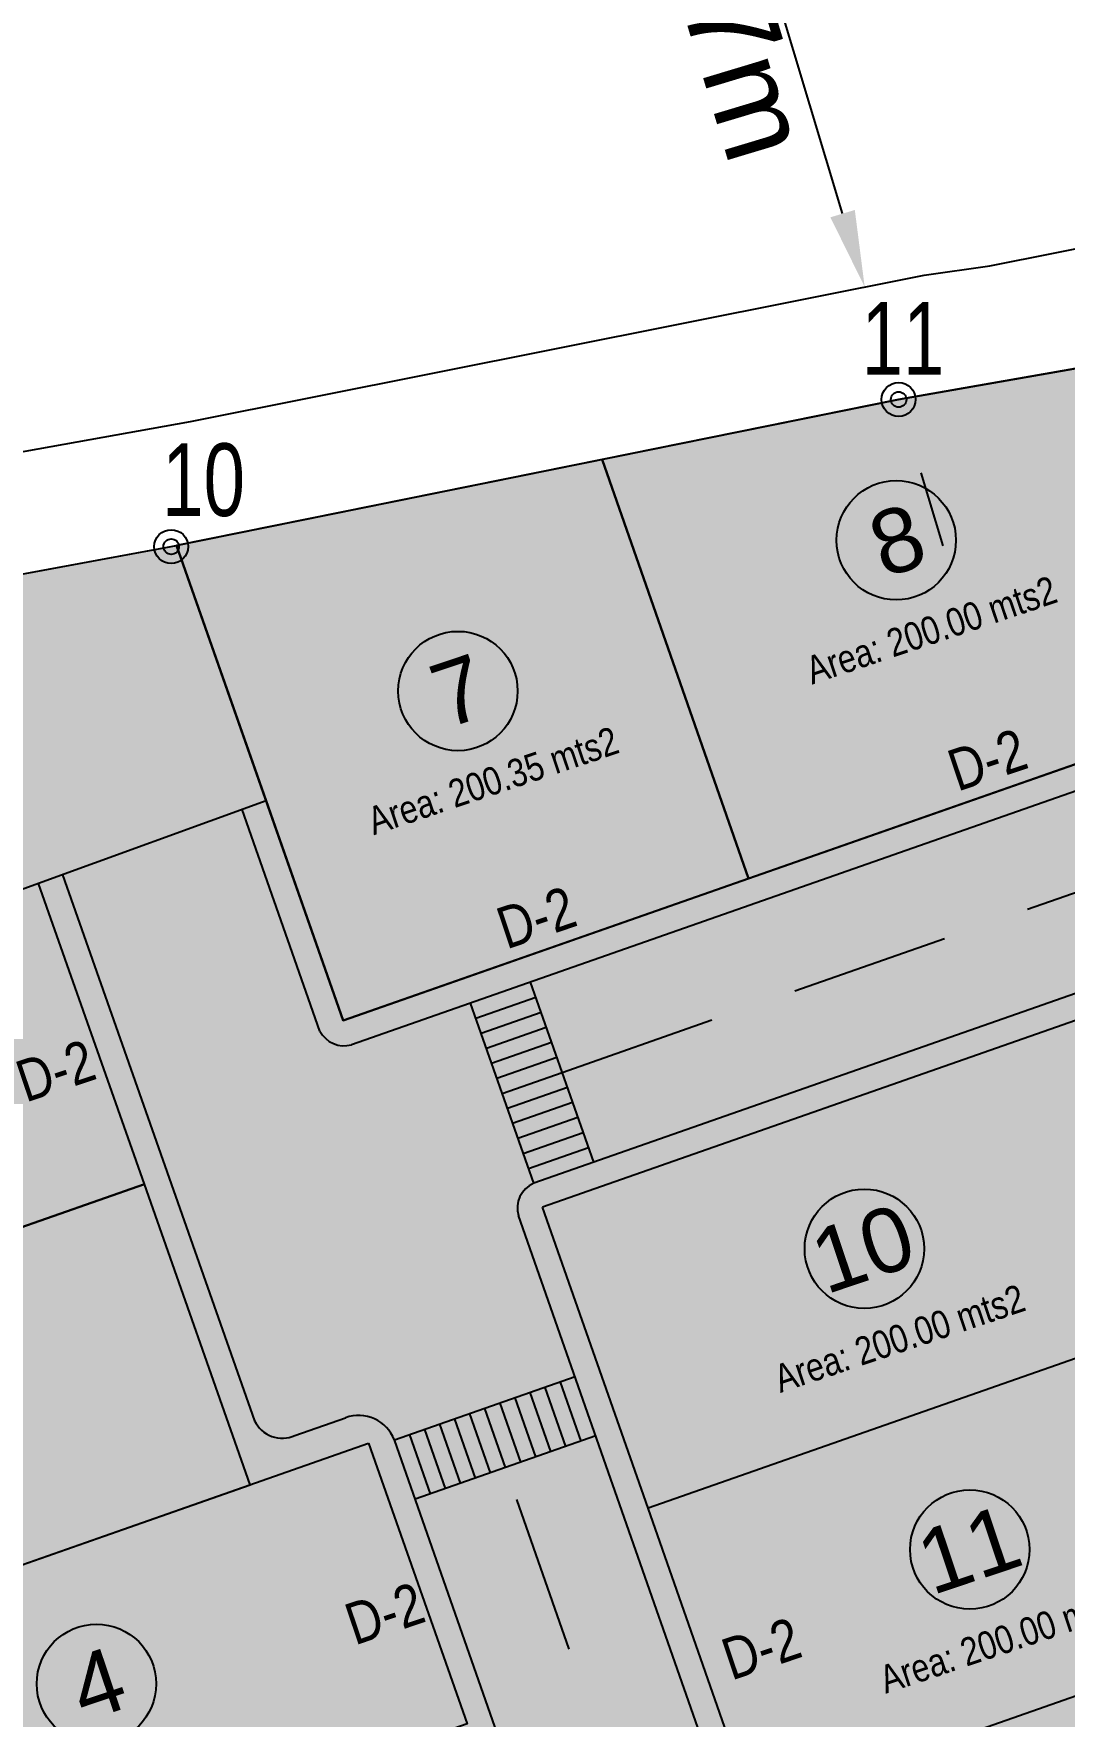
# Model space of a CAD drawing. Header units: millimetres. Extents: x 604022 to 1211550, y 1310365 to 2622648.
# Drawn here: x 604131.5 to 604163.9, y 1311127.6 to 1311180.4 of the extents above; entities that cross this region are included whole.
import ezdxf
from ezdxf.enums import TextEntityAlignment as Align

# ---------------------------------------------------------------- set-up
doc = ezdxf.new("R2010")
doc.units = ezdxf.units.MM
doc.header["$PDMODE"] = 32
doc.header["$PDSIZE"] = 0.3
for name, color, linetype in [('CERCO', 6, 'Continuous'), ('CIRCULO', 1, 'Continuous'), ('CVL_CUADCON_LIN', 8, 'Continuous'), ('FRAME 025', 7, 'Continuous'), ('ROTULOS LOTES', 1, 'Continuous')]:
    doc.layers.add(name, color=color, linetype=linetype)
doc.styles.add('PUNTOS PI', font='arial.ttf', dxfattribs={"height": 2.75})
doc.styles.add('ROTULOS', font='arial.ttf', dxfattribs={"height": 3})
doc.styles.add('TSN - Arial Narrow', font='ARIALN.TTF')
doc.styles.add('TSN - Swis721 LtCn BT', font='swisscl.ttf')
doc.dimstyles.new('COTAS LINDEROS', dxfattribs={"dimscale": 40, "dimtxt": 2.75, "dimasz": 0.06, "dimexe": 0.005, "dimexo": 0.005, "dimgap": 0.005, "dimtad": 2, "dimzin": 0, "dimdsep": 46, "dimtxsty": 'PUNTOS PI', "dimcen": 0.09, "dimclrd": 1, "dimclre": 1, "dimclrt": 3, "dimadec": 0, "dimazin": 0, "dimtfac": 1, "dimtofl": 0, "dimtmove": 0, "dimatfit": 3, "dimldrblk": 'ARCHTICK', "dimfxl": 1, "dimtolj": 1, "dimtzin": 0, "dimarcsym": 0})

# ---------------------------------------------------------------- blocks, each defined once
blk = doc.blocks.new('*D79')
at = {"color": 1, "lineweight": -2, "transparency": 16777216}
for p, q in [((604156.911, 1311174.761), (604153.142, 1311187.274)), ((604159.359, 1311166.633), (604160.051, 1311164.335))]:
    blk.add_line(p, q, dxfattribs=at)
at = {"color": 1, "transparency": 16777216}
for points in [[(604157.294, 1311174.876), (604156.528, 1311174.646), (604157.603, 1311172.463)], [(604159.742, 1311166.748), (604158.976, 1311166.517), (604158.667, 1311168.931)]]:
    blk.add_solid(points, dxfattribs=at)
at = {"layer": 'Defpoints', "color": 0, "transparency": 16777216}
for p in [(604157.603, 1311172.463), (604157.603, 1311172.463), (604158.667, 1311168.931)]:
    blk.add_point(p, dxfattribs=at)
at = {"color": 3, "transparency": 16777216, "insert": (604153.143, 1311181.704), "char_height": 2.75, "attachment_point": 5, "rotation": 286.7632, "style": 'PUNTOS PI'}
blk.add_mtext('\\A1;3.67m', dxfattribs=at)
blk = doc.blocks.new('_ArchTick')
at = {"color": 0, "linetype": 'ByBlock', "const_width": 0.15}
blk.add_lwpolyline([(-0.5, -0.5), (0.5, 0.5)], dxfattribs=at)

msp = doc.modelspace()

# ---------------------------------------------------------------- hatches: boundary and pattern name
at = {"true_color": 0xafd9aa}
h = msp.add_hatch(color=9, dxfattribs=at)
h.dxf.hatch_style = 1
h.paths.add_polyline_path([(604128.887, 1311115.862), (604125.8, 1311120.6), (604121.983, 1311126.459), (604120.561, 1311128.651), (604107.676, 1311148.514), (604104.297, 1311156.483), (604107.924, 1311158.374), (604117.864, 1311160.989), (604135.855, 1311164.314), (604158.667, 1311168.931), (604187.602, 1311173.995), (604218.328, 1311179.68), (604225.279, 1311155.691), (604237.472, 1311115.326), (604242.187, 1311100.123), (604207.527, 1311088.582), (604200.237, 1311086.222), (604184.326, 1311080.846), (604157.681, 1311071.899), (604150.92, 1311081.477), (604138.41, 1311101.112), (604133.91, 1311108.121), (604129.466, 1311114.971, -0.999015)])
h = msp.add_hatch(color=9, dxfattribs=at)
h.dxf.hatch_style = 1
h.paths.add_polyline_path([(604164.872, 1311170.017), (604184.942, 1311173.529), (604187.65, 1311165.694), (604168.671, 1311159.05), (604168.671, 1311159.05), (604153.958, 1311153.901), (604149.369, 1311167.049), (604159.188, 1311169.036, -1), (604158.146, 1311168.825), (604158.667, 1311168.931)])
at = {"true_color": 0x636466}
h = msp.add_hatch(color=251, dxfattribs=at)
h.dxf.hatch_style = 1
h.paths.add_polyline_path([(604197.77, 1311168.403, -0.410936), (604199.287, 1311167.726), (604206.902, 1311145.997), (604207.659, 1311146.262), (604204.318, 1311155.793), (604201.008, 1311165.071), (604199.354, 1311169.791), (604187.65, 1311165.694), (604168.671, 1311159.05), (604168.671, 1311159.05), (604153.958, 1311153.901), (604141.246, 1311149.451), (604138.83, 1311156.344), (604138.079, 1311156.071), (604140.518, 1311149.112, 0.351788), (604141.51, 1311148.685)])
at = {"true_color": 0xafd9aa}
h = msp.add_hatch(color=9, dxfattribs=at)
h.dxf.hatch_style = 1
h.paths.add_polyline_path([(604149.369, 1311167.049), (604136.376, 1311164.419, -0.049965), (604136.387, 1311164.314, -0.229979), (604136.184, 1311163.896), (604141.246, 1311149.451), (604153.958, 1311153.901)])
h = msp.add_hatch(color=9, dxfattribs=at)
h.dxf.hatch_style = 1
h.paths.add_polyline_path([(604138.83, 1311156.344), (604136.184, 1311163.896, -0.564156), (604135.332, 1311164.217), (604118.103, 1311161.033, -0.963428), (604117.629, 1311160.927), (604108.159, 1311158.436, -0.064401), (604108.167, 1311158.374, -0.784551), (604107.709, 1311158.262), (604104.512, 1311156.595, -0.12073), (604104.54, 1311156.483, -0.301071), (604104.392, 1311156.259), (604107.469, 1311149.003, -0.537195), (604108.208, 1311148.514, -0.254101), (604107.965, 1311148.068), (604109.518, 1311145.675), (604131.689, 1311153.745)])
at = {"true_color": 0xebebeb}
h = msp.add_hatch(color=7, dxfattribs=at)
h.dxf.hatch_style = 1
h.paths.add_polyline_path([(604188.014, 1311158.632), (604186.032, 1311164.289), (604147.122, 1311150.652), (604149.104, 1311144.999)])
h.paths.add_polyline_path([(604164.086, 1311154.266), (604172.46, 1311157.237), (604172.142, 1311158.133), (604163.768, 1311155.162)], flags=24)
at = {"true_color": 0x636466}
h = msp.add_hatch(color=251, dxfattribs=at)
h.dxf.hatch_style = 1
h.paths.add_polyline_path([(604166.377, 1311150.203), (604175.814, 1311153.511), (604194.688, 1311160.126), (604195.439, 1311160.389, 0.432464), (604194.435, 1311160.881), (604147.223, 1311144.34, 0.381285), (604146.747, 1311143.325), (604147.502, 1311143.589)])
at = {"true_color": 0xebebeb}
h = msp.add_hatch(color=7, dxfattribs=at)
h.dxf.hatch_style = 1
h.paths.add_polyline_path([(604145.242, 1311149.993), (604141.51, 1311148.685, -0.351788), (604140.518, 1311149.112), (604138.079, 1311156.071), (604132.444, 1311154.02), (604138.471, 1311136.891, 0.4159), (604139.733, 1311136.431), (604141.318, 1311136.986, -0.407444), (604142.854, 1311136.283), (604148.519, 1311138.268), (604146.747, 1311143.325, -0.381285), (604147.223, 1311144.34)])
at = {"true_color": 0x636466}
h = msp.add_hatch(color=251, dxfattribs=at)
h.dxf.hatch_style = 1
h.paths.add_polyline_path([(604142.045, 1311136.182), (604145.131, 1311127.377), (604148.575, 1311117.549), (604152.593, 1311106.083), (604153.56, 1311103.326), (604140.022, 1311098.581), (604140.579, 1311097.707), (604153.702, 1311102.306, 0.411644), (604154.287, 1311103.661), (604142.853, 1311136.287, 0.406373), (604141.318, 1311136.986), (604139.733, 1311136.431, -0.4159), (604138.471, 1311136.891), (604132.444, 1311154.02), (604131.689, 1311153.745), (604135.02, 1311144.316), (604138.327, 1311134.879)])
at = {"true_color": 0xafd9aa}
h = msp.add_hatch(color=9, dxfattribs=at)
h.dxf.hatch_style = 1
h.paths.add_polyline_path([(604135.02, 1311144.316), (604131.689, 1311153.745), (604109.518, 1311145.675), (604114.96, 1311137.285)])
at = {"true_color": 0x636466}
h = msp.add_hatch(color=251, dxfattribs=at)
h.dxf.hatch_style = 1
h.paths.add_polyline_path([(604147.287, 1311150.18), (604147.122, 1311150.652), (604145.242, 1311149.993), (604145.407, 1311149.521)])
h = msp.add_hatch(color=251, dxfattribs=at)
h.dxf.hatch_style = 1
h.paths.add_polyline_path([(604147.453, 1311149.708), (604145.573, 1311149.049), (604145.738, 1311148.578), (604147.618, 1311149.237)])
at = {"true_color": 0xafd9aa}
h = msp.add_hatch(color=9, dxfattribs=at)
h.dxf.hatch_style = 1
h.paths.add_polyline_path([(604147.502, 1311143.589), (604150.81, 1311134.151), (604169.684, 1311140.766), (604166.377, 1311150.203)])
at = {"true_color": 0x636466}
h = msp.add_hatch(color=251, dxfattribs=at)
h.dxf.hatch_style = 1
h.paths.add_polyline_path([(604147.784, 1311148.765), (604145.904, 1311148.106), (604146.069, 1311147.634), (604147.949, 1311148.293)])
h = msp.add_hatch(color=251, dxfattribs=at)
h.dxf.hatch_style = 1
h.paths.add_polyline_path([(604148.114, 1311147.821), (604146.234, 1311147.162), (604146.398, 1311146.695), (604148.278, 1311147.354)])
h = msp.add_hatch(color=251, dxfattribs=at)
h.dxf.hatch_style = 1
h.paths.add_polyline_path([(604148.609, 1311146.41), (604148.444, 1311146.882), (604146.563, 1311146.223), (604146.729, 1311145.751)])
h = msp.add_hatch(color=251, dxfattribs=at)
h.dxf.hatch_style = 1
h.paths.add_polyline_path([(604148.774, 1311145.938), (604146.894, 1311145.279), (604147.06, 1311144.808), (604148.94, 1311145.466)])
at = {"true_color": 0xafd9aa}
h = msp.add_hatch(color=9, dxfattribs=at)
h.dxf.hatch_style = 1
h.paths.add_polyline_path([(604114.96, 1311137.285), (604120.561, 1311128.651), (604138.327, 1311134.879), (604135.02, 1311144.316)])
at = {"true_color": 0x636466}
h = msp.add_hatch(color=251, dxfattribs=at)
h.dxf.hatch_style = 1
h.paths.add_polyline_path([(604150.81, 1311134.151), (604147.502, 1311143.589), (604146.747, 1311143.325), (604159.977, 1311105.575), (604160.732, 1311105.84), (604157.424, 1311115.277), (604154.117, 1311124.714)])
at = {"true_color": 0xafd9aa}
h = msp.add_hatch(color=9, dxfattribs=at)
h.dxf.hatch_style = 1
h.paths.add_polyline_path([(604150.81, 1311134.151), (604154.117, 1311124.714), (604172.991, 1311131.329), (604169.684, 1311140.766)])
at = {"true_color": 0x636466}
h = msp.add_hatch(color=251, dxfattribs=at)
h.dxf.hatch_style = 1
h.paths.add_polyline_path([(604143.326, 1311136.448), (604142.854, 1311136.283), (604143.503, 1311134.432), (604143.974, 1311134.597)])
h.paths.add_polyline_path([(604144.268, 1311136.779), (604143.797, 1311136.613), (604144.446, 1311134.762), (604144.917, 1311134.928)])
h.paths.add_polyline_path([(604145.211, 1311137.109), (604144.74, 1311136.944), (604145.389, 1311135.093), (604145.86, 1311135.258)])
h.paths.add_polyline_path([(604146.157, 1311137.441), (604145.684, 1311137.275), (604146.333, 1311135.424), (604146.806, 1311135.59)])
h.paths.add_polyline_path([(604147.104, 1311137.772), (604146.63, 1311137.606), (604147.279, 1311135.755), (604147.752, 1311135.921)])
h.paths.add_polyline_path([(604148.05, 1311138.104), (604147.577, 1311137.938), (604148.225, 1311136.087), (604148.698, 1311136.253)])
at = {"true_color": 0xafd9aa}
h = msp.add_hatch(color=9, dxfattribs=at)
h.dxf.hatch_style = 1
h.paths.add_polyline_path([(604142.045, 1311136.182), (604138.327, 1311134.879), (604138.327, 1311134.879), (604120.561, 1311128.651), (604121.694, 1311126.905, -0.594768), (604122.515, 1311126.459, -0.253574), (604122.273, 1311126.014), (604125.8, 1311120.6), (604145.131, 1311127.377)])
at = {"true_color": 0xebebeb}
h = msp.add_hatch(color=7, dxfattribs=at)
h.dxf.hatch_style = 1
h.paths.add_polyline_path([(604153.663, 1311105.441), (604159.328, 1311107.426), (604149.168, 1311136.417), (604143.503, 1311134.432)])
h.paths.add_polyline_path([(604151.184, 1311124.883), (604154.172, 1311116.515), (604155.067, 1311116.835), (604152.08, 1311125.203)], flags=24)
at = {"true_color": 0xafd9aa}
h = msp.add_hatch(color=9, dxfattribs=at)
h.dxf.hatch_style = 1
h.paths.add_polyline_path([(604154.117, 1311124.714), (604157.424, 1311115.277), (604176.299, 1311121.892), (604172.991, 1311131.329)])

# ---------------------------------------------------------------- linework, layer by layer
at = {"color": 2}
for p, q in [((604158.667, 1311168.931), (604149.369, 1311167.049)), ((604149.369, 1311167.049), (604153.958, 1311153.901)), ((604187.933, 1311165.793), (604141.246, 1311149.451)), ((604141.246, 1311149.451), (604136.025, 1311164.348)), ((604153.958, 1311153.901), (604166.636, 1311158.338))]:
    msp.add_line(p, q, dxfattribs=at)
for p, q in [((604197.822, 1311168.421), (604141.51, 1311148.685)), ((604194.435, 1311160.881), (604147.223, 1311144.34)), ((604140.518, 1311149.112), (604138.08, 1311156.068)), ((604162.707, 1311152.936), (604167.398, 1311154.58)), ((604132.443, 1311154.021), (604138.471, 1311136.891)), ((604155.411, 1311150.378), (604160.102, 1311152.023)), ((604149.104, 1311144.999), (604147.122, 1311150.652)), ((604147.223, 1311144.34), (604145.242, 1311149.993)), ((604145.407, 1311149.521), (604147.287, 1311150.18)), ((604145.573, 1311149.049), (604147.453, 1311149.708)), ((604166.377, 1311150.203), (604147.502, 1311143.589)), ((604145.738, 1311148.578), (604147.618, 1311149.237)), ((604148.114, 1311147.821), (604152.805, 1311149.465)), ((604145.904, 1311148.106), (604147.784, 1311148.765)), ((604146.069, 1311147.634), (604147.949, 1311148.293)), ((604146.234, 1311147.162), (604148.114, 1311147.821)), ((604146.398, 1311146.695), (604148.278, 1311147.354)), ((604146.563, 1311146.223), (604148.444, 1311146.882)), ((604146.729, 1311145.751), (604148.609, 1311146.41)), ((604146.894, 1311145.279), (604148.774, 1311145.938)), ((604147.06, 1311144.808), (604148.94, 1311145.466)), ((604150.81, 1311134.151), (604147.502, 1311143.589)), ((604159.983, 1311105.559), (604146.747, 1311143.325)), ((604169.684, 1311140.766), (604150.81, 1311134.151)), ((604148.519, 1311138.268), (604142.854, 1311136.283)), ((604148.05, 1311138.104), (604148.698, 1311136.253)), ((604146.63, 1311137.606), (604147.279, 1311135.755)), ((604147.104, 1311137.772), (604147.752, 1311135.921)), ((604147.577, 1311137.938), (604148.225, 1311136.087)), ((604145.211, 1311137.109), (604145.86, 1311135.258)), ((604145.684, 1311137.275), (604146.333, 1311135.424)), ((604146.157, 1311137.441), (604146.806, 1311135.59)), ((604139.733, 1311136.431), (604141.318, 1311136.986)), ((604143.797, 1311136.613), (604144.446, 1311134.762)), ((604144.268, 1311136.779), (604144.917, 1311134.928)), ((604144.74, 1311136.944), (604145.389, 1311135.093)), ((604154.312, 1311103.59), (604142.853, 1311136.287)), ((604143.326, 1311136.448), (604143.974, 1311134.597)), ((604149.168, 1311136.417), (604143.503, 1311134.432)), ((604146.683, 1311134.419), (604148.327, 1311129.728)), ((604154.117, 1311124.714), (604150.81, 1311134.151)), ((604172.991, 1311131.329), (604154.117, 1311124.714))]:
    msp.add_line(p, q)
at = {"color": 93}
msp.add_line((604141.246, 1311149.451), (604141.247, 1311149.449), dxfattribs=at)
msp.add_lwpolyline([(604157.681, 1311071.899), (604150.92, 1311081.477), (604135.776, 1311105.245), (604129.177, 1311115.417), (604121.983, 1311126.459), (604107.676, 1311148.514), (604104.297, 1311156.483), (604107.924, 1311158.374), (604117.864, 1311160.989), (604135.855, 1311164.314), (604158.667, 1311168.931), (604187.602, 1311173.995), (604218.328, 1311179.68), (604225.279, 1311155.691), (604237.472, 1311115.326), (604242.187, 1311100.123), (604207.527, 1311088.582), (604200.237, 1311086.222), (604184.326, 1311080.846)], close=True)
at = {"color": 4}
msp.add_lwpolyline([(604157.681, 1311071.899), (604150.92, 1311081.477), (604135.776, 1311105.245), (604129.177, 1311115.417), (604121.983, 1311126.459), (604107.676, 1311148.514), (604104.297, 1311156.483), (604107.924, 1311158.374), (604117.864, 1311160.989), (604135.855, 1311164.314), (604158.667, 1311168.931), (604187.602, 1311173.995), (604218.328, 1311179.68), (604225.279, 1311155.691), (604237.472, 1311115.326), (604242.187, 1311100.123), (604207.527, 1311088.582), (604200.237, 1311086.222), (604184.326, 1311080.846)], close=True, dxfattribs=at)
for points in [[(604149.369, 1311167.049), (604153.958, 1311153.901), (604168.671, 1311159.05), (604164.872, 1311170.017), (604158.667, 1311168.931), (604149.369, 1311167.049)], [(604136.025, 1311164.348), (604138.83, 1311156.344), (604141.246, 1311149.451), (604153.958, 1311153.901), (604149.369, 1311167.049), (604136.025, 1311164.348)], [(604136.025, 1311164.348), (604138.83, 1311156.344), (604131.689, 1311153.745), (604109.518, 1311145.675), (604107.676, 1311148.514), (604104.297, 1311156.483), (604107.924, 1311158.374), (604117.864, 1311160.989), (604136.025, 1311164.348)], [(604142.045, 1311136.182), (604145.131, 1311127.377), (604125.8, 1311120.6), (604121.983, 1311126.459), (604120.561, 1311128.651), (604142.045, 1311136.182)]]:
    msp.add_lwpolyline(points)
at = {"color": 1}
for centre in [(604158.592, 1311164.513), (604144.847, 1311159.785), (604157.593, 1311142.287), (604160.9, 1311132.85), (604133.51, 1311128.636)]:
    msp.add_circle(centre, 1.872, dxfattribs=at)
for centre, radius, start, end in [((604141.28, 1311149.516), 0.862, 207.9447, 285.4696), ((604147.554, 1311143.566), 0.842, 113.0869, 196.5713), ((604141.726, 1311135.848), 1.209, 21.0634, 109.736), ((604139.331, 1311137.289), 0.947, 204.8015, 295.1313)]:
    msp.add_arc(centre, radius, start, end)
at = {"layer": 'CERCO'}
msp.add_lwpolyline([(604051.896, 1311234.5), (604097.509, 1311160.18), (604107.217, 1311162.498), (604117.045, 1311164.754), (604136.463, 1311168.244), (604159.471, 1311172.836), (604161.525, 1311173.126), (604180.025, 1311176.804), (604188.168, 1311178.538), (604202.61, 1311181.707), (604217.965, 1311185.427)], dxfattribs=at)
at = {"layer": 'CIRCULO'}
for centre, radius in [((604158.667, 1311168.931), 0.532), ((604158.667, 1311168.931), 0.243), ((604135.855, 1311164.314), 0.532), ((604135.855, 1311164.314), 0.243)]:
    msp.add_circle(centre, radius, dxfattribs=at)
at = {"layer": 'CVL_CUADCON_LIN', "color": 18, "ltscale": 0.5, "true_color": 0x000000, "flags": 128}
for points in [[(604135.02, 1311144.316), (604131.689, 1311153.745), (604109.518, 1311145.675), (604114.96, 1311137.285), (604135.02, 1311144.316)], [(604138.327, 1311134.879), (604135.02, 1311144.316), (604114.96, 1311137.285), (604120.561, 1311128.651), (604138.327, 1311134.879)]]:
    msp.add_lwpolyline(points, dxfattribs=at)

# ---------------------------------------------------------------- texts
at = {"color": 0, "linetype": 'Continuous', "lineweight": 25, "ltscale": 0.1, "attachment_point": 1, "rotation": 18.5755, "style": 'TSN - Arial Narrow'}
for s, insert, char_height, width in [('\\pi-2.62211,l4.37019,t4.37019;Area: 200.00 mts2', (604154.018, 1311160.255), 0.87404, 14.13316), ('\\pi-2.62211,l4.37019,t4.37019;Area: 200.35 mts2', (604140.272, 1311155.528), 0.87404, 14.13316), ('D-2', (604160.096, 1311157.865), 1.3111, 21.19973), ('D-2', (604145.951, 1311152.916), 1.3111, 21.19973), ('D-2', (604130.873, 1311148.109), 1.3111, 21.19973), ('\\pi-2.62211,l4.37019,t4.37019;Area: 200.00 mts2', (604153.019, 1311138.03), 0.87404, 14.13316), ('D-2', (604141.193, 1311131.08), 1.3111, 21.19973), ('\\pi-2.62211,l4.37019,t4.37019;Area: 200.00 mts2', (604156.326, 1311128.593), 0.87404, 14.13316), ('D-2', (604153.006, 1311129.978), 1.3111, 21.19973)]:
    msp.add_mtext(s, dxfattribs=dict(at, insert=insert, char_height=char_height, width=width))
at = {"layer": 'FRAME 025', "color": 0, "style": 'TSN - Swis721 LtCn BT'}
for s, p in [('11', (604157.505, 1311170.847)), ('10', (604135.569, 1311166.415))]:
    msp.add_text(s, height=2.2807, dxfattribs=at).set_placement(p, align=Align.MIDDLE_LEFT)
at = {"layer": 'ROTULOS LOTES', "color": 18, "true_color": 0x000000, "style": 'ROTULOS'}
for s, height, p in [('8', 2.014, (604158.201, 1311163.316)), ('7', 2.014, (604144.456, 1311158.588)), ('10', 2.0142, (604156.381, 1311140.845)), ('11', 2.0142, (604159.71, 1311131.405)), ('4', 2.014, (604133.12, 1311127.439))]:
    msp.add_text(s, height=height, rotation=18.5755, dxfattribs=at).set_placement(p)

# ---------------------------------------------------------------- dimensions: what is measured, and where the dimension line sits
dim = msp.add_aligned_dim(p1=(604158.667, 1311168.931), p2=(604157.603, 1311172.463), distance=0, text='3.67m', dimstyle='COTAS LINDEROS', override={"dimpost": 'm'})
dim.commit()
dim.dimension.update_dxf_attribs({"geometry": '*D79', "text_midpoint": (604153.143, 1311181.704)})

doc.saveas('drawing.dxf')
